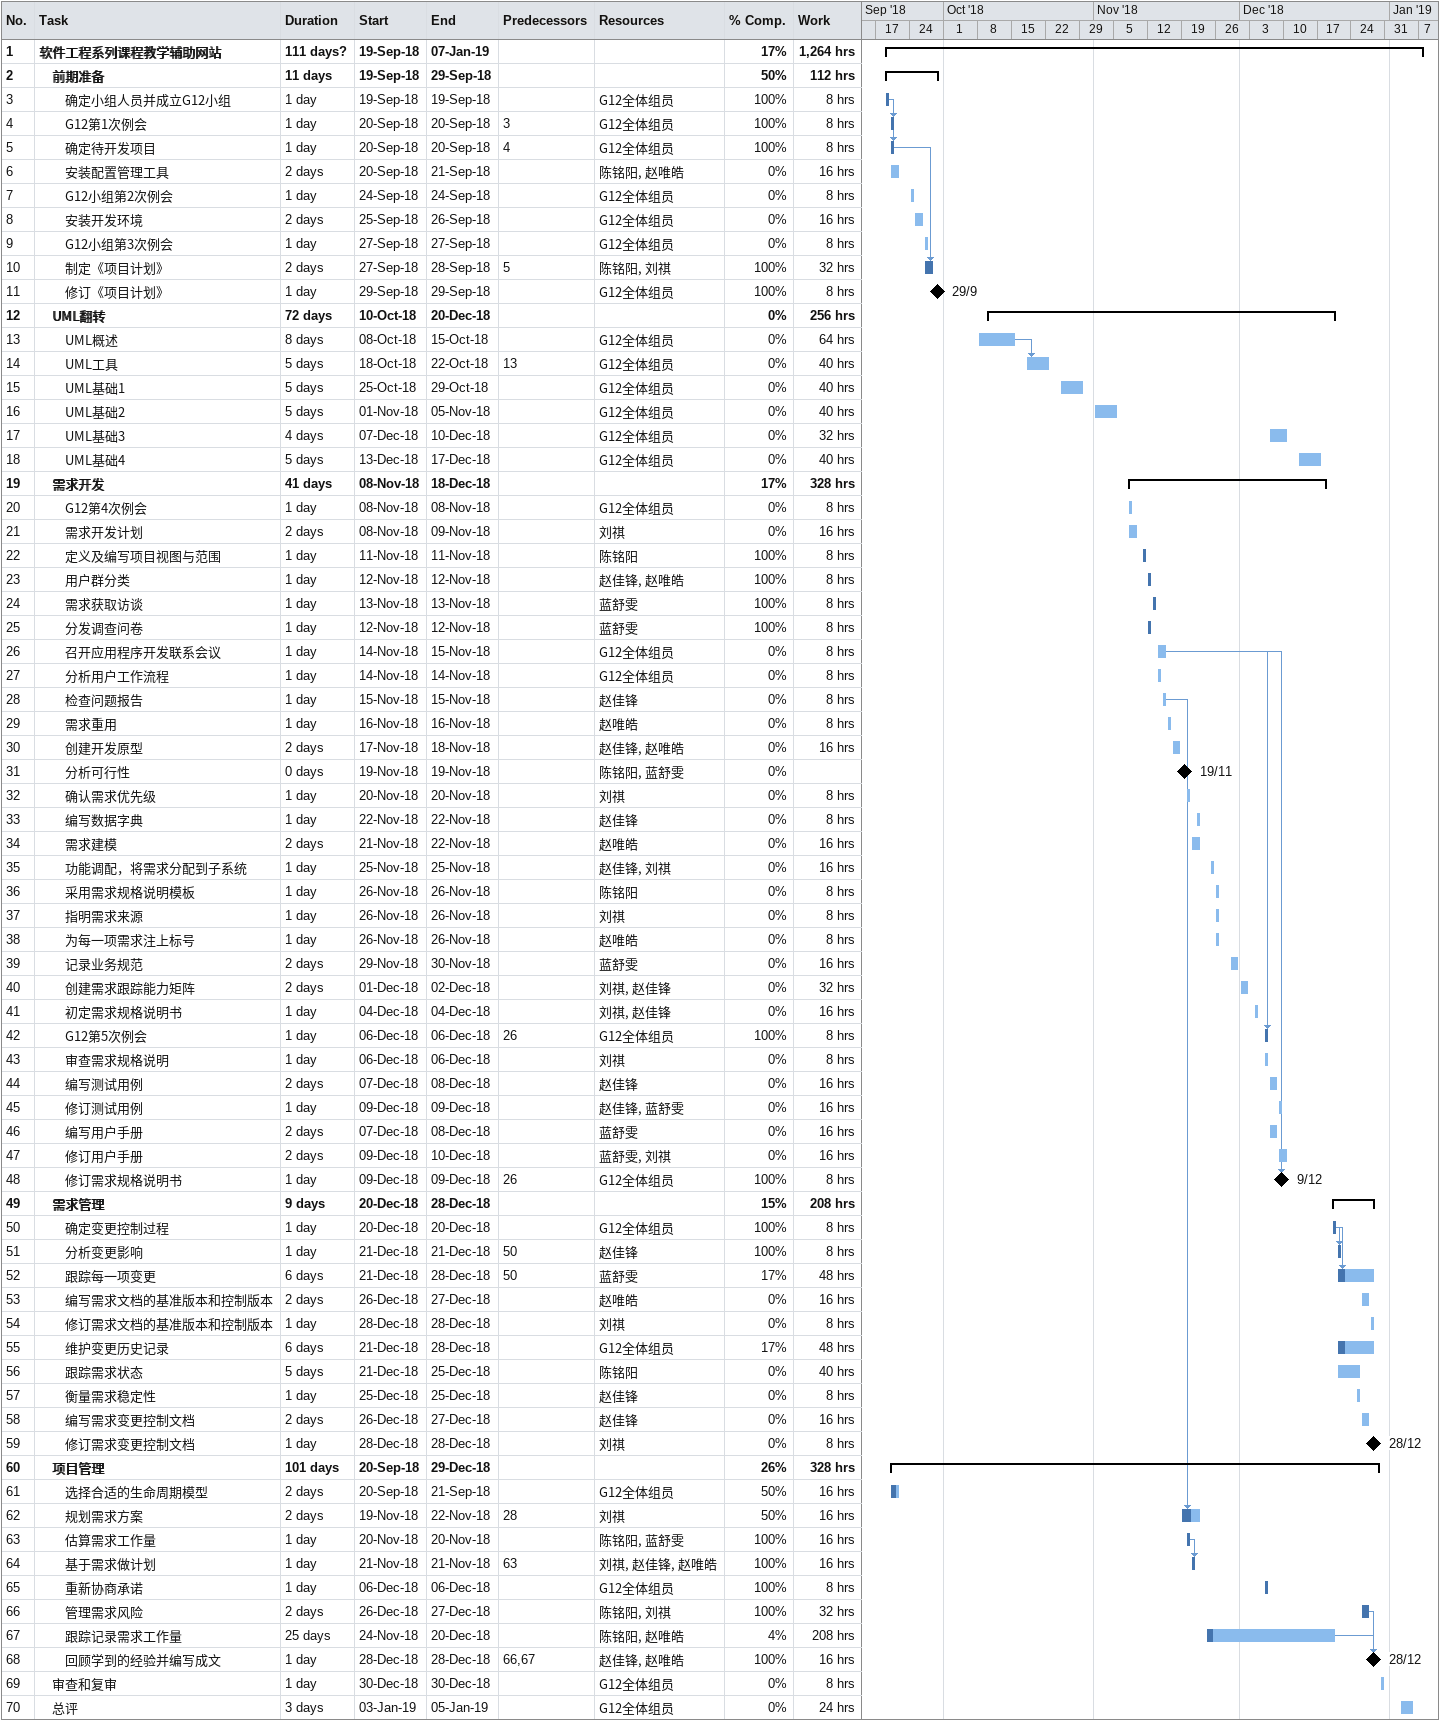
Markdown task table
| ID | Level | Task | Duration | Start | Finish | Predecessors | Resources | % complete | Work (h) |
|---|---|---|---|---|---|---|---|---|---|
| 1 | 1 | **软件工程系列课程教学辅助网站** | 111d? | 2018-09-19 | 2019-01-07 |  |  | 17 | 1264 |
| 2 | 2 | **前期准备** | 11d | 2018-09-19 | 2018-09-29 |  |  | 50 | 112 |
| 3 | 3 | 确定小组人员并成立G12小组 | 1d | 2018-09-19 | 2018-09-19 |  | G12全体组员 | 100 | 8 |
| 4 | 3 | G12第1次例会 | 1d | 2018-09-20 | 2018-09-20 | 3 | G12全体组员 | 100 | 8 |
| 5 | 3 | 确定待开发项目 | 1d | 2018-09-20 | 2018-09-20 | 4 | G12全体组员 | 100 | 8 |
| 6 | 3 | 安装配置管理工具 | 2d | 2018-09-20 | 2018-09-21 |  | 陈铭阳, 赵唯皓 | 0 | 16 |
| 7 | 3 | G12小组第2次例会 | 1d | 2018-09-24 | 2018-09-24 |  | G12全体组员 | 0 | 8 |
| 8 | 3 | 安装开发环境 | 2d | 2018-09-25 | 2018-09-26 |  | G12全体组员 | 0 | 16 |
| 9 | 3 | G12小组第3次例会 | 1d | 2018-09-27 | 2018-09-27 |  | G12全体组员 | 0 | 8 |
| 10 | 3 | 制定《项目计划》 | 2d | 2018-09-27 | 2018-09-28 | 5 | 陈铭阳, 刘祺 | 100 | 32 |
| 11 | 3 | 修订《项目计划》 | 1d | 2018-09-29 | 2018-09-29 |  | G12全体组员 | 100 | 8 |
| 12 | 2 | **UML翻转** | 72d | 2018-10-10 | 2018-12-20 |  |  | 0 | 256 |
| 13 | 3 | UML概述 | 8d | 2018-10-08 | 2018-10-15 |  | G12全体组员 | 0 | 64 |
| 14 | 3 | UML工具 | 5d | 2018-10-18 | 2018-10-22 | 13 | G12全体组员 | 0 | 40 |
| 15 | 3 | UML基础1 | 5d | 2018-10-25 | 2018-10-29 |  | G12全体组员 | 0 | 40 |
| 16 | 3 | UML基础2 | 5d | 2018-11-01 | 2018-11-05 |  | G12全体组员 | 0 | 40 |
| 17 | 3 | UML基础3 | 4d | 2018-12-07 | 2018-12-10 |  | G12全体组员 | 0 | 32 |
| 18 | 3 | UML基础4 | 5d | 2018-12-13 | 2018-12-17 |  | G12全体组员 | 0 | 40 |
| 19 | 2 | **需求开发** | 41d | 2018-11-08 | 2018-12-18 |  |  | 17 | 328 |
| 20 | 3 | G12第4次例会 | 1d | 2018-11-08 | 2018-11-08 |  | G12全体组员 | 0 | 8 |
| 21 | 3 | 需求开发计划 | 2d | 2018-11-08 | 2018-11-09 |  | 刘祺 | 0 | 16 |
| 22 | 3 | 定义及编写项目视图与范围 | 1d | 2018-11-11 | 2018-11-11 |  | 陈铭阳 | 100 | 8 |
| 23 | 3 | 用户群分类 | 1d | 2018-11-12 | 2018-11-12 |  | 赵佳锋, 赵唯皓 | 100 | 8 |
| 24 | 3 | 需求获取访谈 | 1d | 2018-11-13 | 2018-11-13 |  | 蓝舒雯 | 100 | 8 |
| 25 | 3 | 分发调查问卷 | 1d | 2018-11-12 | 2018-11-12 |  | 蓝舒雯 | 100 | 8 |
| 26 | 3 | 召开应用程序开发联系会议 | 1d | 2018-11-14 | 2018-11-15 |  | G12全体组员 | 0 | 8 |
| 27 | 3 | 分析用户工作流程 | 1d | 2018-11-14 | 2018-11-14 |  | G12全体组员 | 0 | 8 |
| 28 | 3 | 检查问题报告 | 1d | 2018-11-15 | 2018-11-15 |  | 赵佳锋 | 0 | 8 |
| 29 | 3 | 需求重用 | 1d | 2018-11-16 | 2018-11-16 |  | 赵唯皓 | 0 | 8 |
| 30 | 3 | 创建开发原型 | 2d | 2018-11-17 | 2018-11-18 |  | 赵佳锋, 赵唯皓 | 0 | 16 |
| 31 | 3 | 分析可行性 | 0d | 2018-11-19 | 2018-11-19 |  | 陈铭阳, 蓝舒雯 | 0 |  |
| 32 | 3 | 确认需求优先级 | 1d | 2018-11-20 | 2018-11-20 |  | 刘祺 | 0 | 8 |
| 33 | 3 | 编写数据字典 | 1d | 2018-11-22 | 2018-11-22 |  | 赵佳锋 | 0 | 8 |
| 34 | 3 | 需求建模 | 2d | 2018-11-21 | 2018-11-22 |  | 赵唯皓 | 0 | 16 |
| 35 | 3 | 功能调配，将需求分配到子系统 | 1d | 2018-11-25 | 2018-11-25 |  | 赵佳锋, 刘祺 | 0 | 16 |
| 36 | 3 | 采用需求规格说明模板 | 1d | 2018-11-26 | 2018-11-26 |  | 陈铭阳 | 0 | 8 |
| 37 | 3 | 指明需求来源 | 1d | 2018-11-26 | 2018-11-26 |  | 刘祺 | 0 | 8 |
| 38 | 3 | 为每一项需求注上标号 | 1d | 2018-11-26 | 2018-11-26 |  | 赵唯皓 | 0 | 8 |
| 39 | 3 | 记录业务规范 | 2d | 2018-11-29 | 2018-11-30 |  | 蓝舒雯 | 0 | 16 |
| 40 | 3 | 创建需求跟踪能力矩阵 | 2d | 2018-12-01 | 2018-12-02 |  | 刘祺, 赵佳锋 | 0 | 32 |
| 41 | 3 | 初定需求规格说明书 | 1d | 2018-12-04 | 2018-12-04 |  | 刘祺, 赵佳锋 | 0 | 16 |
| 42 | 3 | G12第5次例会 | 1d | 2018-12-06 | 2018-12-06 | 26 | G12全体组员 | 100 | 8 |
| 43 | 3 | 审查需求规格说明 | 1d | 2018-12-06 | 2018-12-06 |  | 刘祺 | 0 | 8 |
| 44 | 3 | 编写测试用例 | 2d | 2018-12-07 | 2018-12-08 |  | 赵佳锋 | 0 | 16 |
| 45 | 3 | 修订测试用例 | 1d | 2018-12-09 | 2018-12-09 |  | 赵佳锋, 蓝舒雯 | 0 | 16 |
| 46 | 3 | 编写用户手册 | 2d | 2018-12-07 | 2018-12-08 |  | 蓝舒雯 | 0 | 16 |
| 47 | 3 | 修订用户手册 | 2d | 2018-12-09 | 2018-12-10 |  | 蓝舒雯, 刘祺 | 0 | 16 |
| 48 | 3 | 修订需求规格说明书 | 1d | 2018-12-09 | 2018-12-09 | 26 | G12全体组员 | 100 | 8 |
| 49 | 2 | **需求管理** | 9d | 2018-12-20 | 2018-12-28 |  |  | 15 | 208 |
| 50 | 3 | 确定变更控制过程 | 1d | 2018-12-20 | 2018-12-20 |  | G12全体组员 | 100 | 8 |
| 51 | 3 | 分析变更影响 | 1d | 2018-12-21 | 2018-12-21 | 50 | 赵佳锋 | 100 | 8 |
| 52 | 3 | 跟踪每一项变更 | 6d | 2018-12-21 | 2018-12-28 | 50 | 蓝舒雯 | 17 | 48 |
| 53 | 3 | 编写需求文档的基准版本和控制版本 | 2d | 2018-12-26 | 2018-12-27 |  | 赵唯皓 | 0 | 16 |
| 54 | 3 | 修订需求文档的基准版本和控制版本 | 1d | 2018-12-28 | 2018-12-28 |  | 刘祺 | 0 | 8 |
| 55 | 3 | 维护变更历史记录 | 6d | 2018-12-21 | 2018-12-28 |  | G12全体组员 | 17 | 48 |
| 56 | 3 | 跟踪需求状态 | 5d | 2018-12-21 | 2018-12-25 |  | 陈铭阳 | 0 | 40 |
| 57 | 3 | 衡量需求稳定性 | 1d | 2018-12-25 | 2018-12-25 |  | 赵佳锋 | 0 | 8 |
| 58 | 3 | 编写需求变更控制文档 | 2d | 2018-12-26 | 2018-12-27 |  | 赵佳锋 | 0 | 16 |
| 59 | 3 | 修订需求变更控制文档 | 1d | 2018-12-28 | 2018-12-28 |  | 刘祺 | 0 | 8 |
| 60 | 2 | **项目管理** | 101d | 2018-09-20 | 2018-12-29 |  |  | 26 | 328 |
| 61 | 3 | 选择合适的生命周期模型 | 2d | 2018-09-20 | 2018-09-21 |  | G12全体组员 | 50 | 16 |
| 62 | 3 | 规划需求方案 | 2d | 2018-11-19 | 2018-11-22 | 28 | 刘祺 | 50 | 16 |
| 63 | 3 | 估算需求工作量 | 1d | 2018-11-20 | 2018-11-20 |  | 陈铭阳, 蓝舒雯 | 100 | 16 |
| 64 | 3 | 基于需求做计划 | 1d | 2018-11-21 | 2018-11-21 | 63 | 刘祺, 赵佳锋, 赵唯皓 | 100 | 16 |
| 65 | 3 | 重新协商承诺 | 1d | 2018-12-06 | 2018-12-06 |  | G12全体组员 | 100 | 8 |
| 66 | 3 | 管理需求风险 | 2d | 2018-12-26 | 2018-12-27 |  | 陈铭阳, 刘祺 | 100 | 32 |
| 67 | 3 | 跟踪记录需求工作量 | 25d | 2018-11-24 | 2018-12-20 |  | 陈铭阳, 赵唯皓 | 4 | 208 |
| 68 | 3 | 回顾学到的经验并编写成文 | 1d | 2018-12-28 | 2018-12-28 | 66, 67 | 赵佳锋, 赵唯皓 | 100 | 16 |
| 69 | 2 | 审查和复审 | 1d | 2018-12-30 | 2018-12-30 |  | G12全体组员 | 0 | 8 |
| 70 | 2 | 总评 | 3d | 2019-01-03 | 2019-01-05 |  | G12全体组员 | 0 | 24 |
